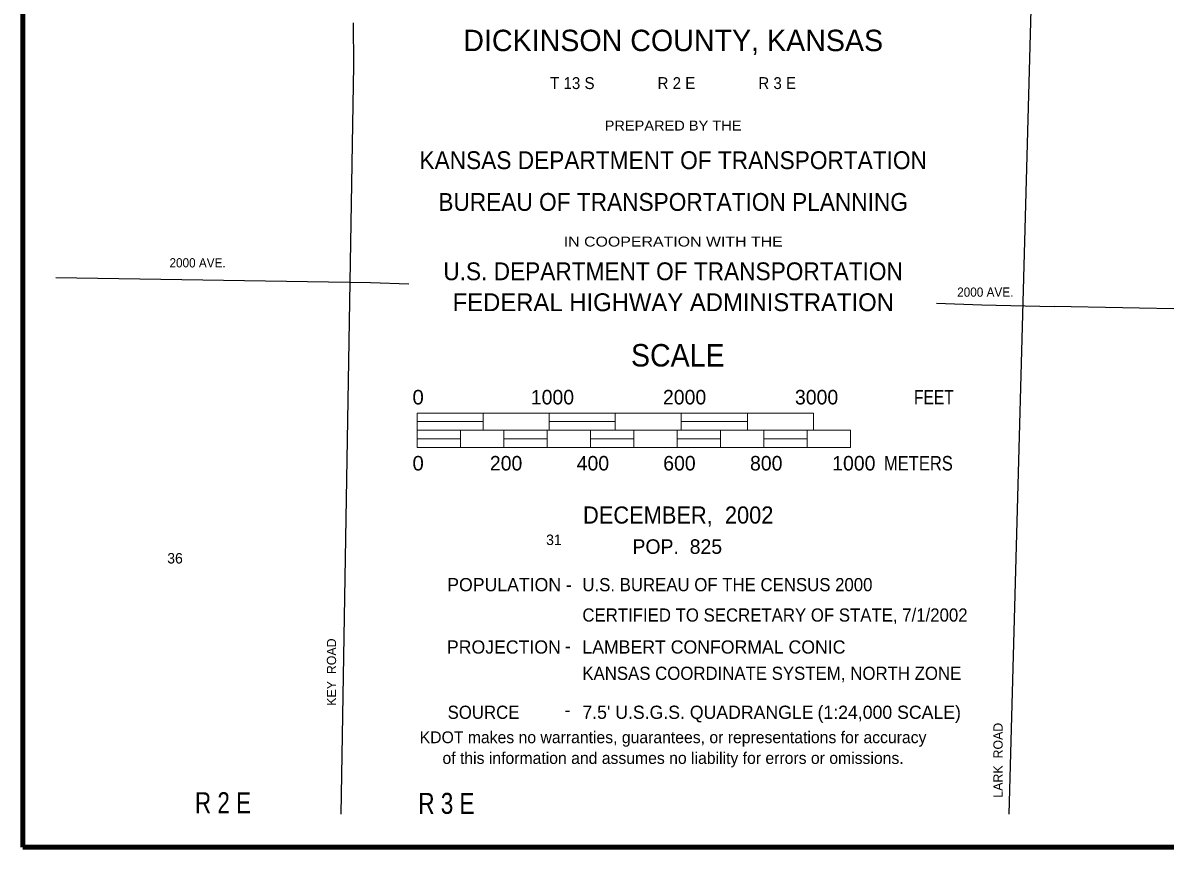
# Model space of a CAD drawing. Extents: x 149.11 to 153.06, y 38.56 to 42.5.
# Drawn here: x 149.112 to 150.749, y 38.62 to 39.802 of the extents above; entities that cross this region are included whole.
import ezdxf
from ezdxf.enums import TextEntityAlignment as Align

# ---------------------------------------------------------------- set-up
doc = ezdxf.new("R2010")
doc.units = 0
doc.header["$LTSCALE"] = 0.006
for name, color, linetype, lineweight in [('14', 7, 'Continuous', 25), ('48', 7, 'Continuous', 106), ('51', 7, 'Continuous', 13)]:
    doc.layers.add(name, color=color, linetype=linetype, lineweight=lineweight)
for name, color, linetype in [('45', 7, 'Continuous'), ('46', 7, 'Continuous'), ('49', 7, 'Continuous')]:
    doc.layers.add(name, color=color, linetype=linetype)

msp = doc.modelspace()

# ---------------------------------------------------------------- linework, layer by layer
at = {"layer": '14'}
for p, q in [((150.570644, 40.343371), (150.525, 38.667803)), ((149.585038, 39.802083), (149.585417, 39.740909)), ((149.585417, 39.740909), (149.567235, 38.667803)), ((149.158902, 39.437121), (149.610038, 39.430114)), ((149.610038, 39.430114), (149.664773, 39.42803)), ((150.421402, 39.400379), (150.486174, 39.397917)), ((150.486174, 39.397917), (150.590152, 39.395265)), ((151.510795, 39.379167), (150.590152, 39.395265))]:
    msp.add_line(p, q, dxfattribs=at)
at = {"layer": '48'}
msp.add_lwpolyline([(149.111553, 38.620455), (149.111553, 42.50303), (152.994129, 42.50303), (152.994129, 38.620455)], close=True, dxfattribs=at)
at = {"layer": '51'}
for p, q in [((149.676705, 39.230492), (149.771402, 39.230492)), ((149.866098, 39.230492), (149.960795, 39.230492)), ((150.055492, 39.230492), (150.150189, 39.230492)), ((149.676705, 39.205871), (149.738826, 39.205871)), ((149.800947, 39.205871), (149.863068, 39.205871)), ((149.925189, 39.205871), (149.987311, 39.205871)), ((150.049432, 39.205871), (150.111553, 39.205871)), ((150.173674, 39.205871), (150.235795, 39.205871))]:
    msp.add_line(p, q, dxfattribs=at)
for points in [[(149.676705, 39.218182), (149.771402, 39.218182), (149.771402, 39.242803), (149.676705, 39.242803)], [(149.771402, 39.218182), (149.866098, 39.218182), (149.866098, 39.242803), (149.771402, 39.242803)], [(149.866098, 39.218182), (149.960795, 39.218182), (149.960795, 39.242803), (149.866098, 39.242803)], [(149.960795, 39.218182), (150.055492, 39.218182), (150.055492, 39.242803), (149.960795, 39.242803)], [(150.055492, 39.218182), (150.150189, 39.218182), (150.150189, 39.242803), (150.055492, 39.242803)], [(150.150189, 39.218182), (150.244886, 39.218182), (150.244886, 39.242803), (150.150189, 39.242803)], [(149.676705, 39.193561), (149.738826, 39.193561), (149.738826, 39.218182), (149.676705, 39.218182)], [(149.738826, 39.193561), (149.800947, 39.193561), (149.800947, 39.218182), (149.738826, 39.218182)], [(149.800947, 39.193561), (149.863068, 39.193561), (149.863068, 39.218182), (149.800947, 39.218182)], [(149.863068, 39.193561), (149.925189, 39.193561), (149.925189, 39.218182), (149.863068, 39.218182)], [(149.925189, 39.193561), (149.987311, 39.193561), (149.987311, 39.218182), (149.925189, 39.218182)], [(149.987311, 39.193561), (150.049432, 39.193561), (150.049432, 39.218182), (149.987311, 39.218182)], [(150.049432, 39.193561), (150.111553, 39.193561), (150.111553, 39.218182), (150.049432, 39.218182)], [(150.111553, 39.193561), (150.173674, 39.193561), (150.173674, 39.218182), (150.111553, 39.218182)], [(150.173674, 39.193561), (150.235795, 39.193561), (150.235795, 39.218182), (150.173674, 39.218182)], [(150.235795, 39.193561), (150.297917, 39.193561), (150.297917, 39.218182), (150.235795, 39.218182)]]:
    msp.add_lwpolyline(points, close=True, dxfattribs=at)

# ---------------------------------------------------------------- texts
at = {"layer": '45'}
for s, p in [('31', (149.872822, 39.053598)), ('36', (149.329735, 39.027083))]:
    msp.add_text(s, height=0.01496, dxfattribs=at).set_placement(p, align=Align.CENTER)
at = {"layer": '46', "width": 0.8}
for s, p in [('R 2 E', (149.398485, 38.669129)), ('R 3 E', (149.71875, 38.668182))]:
    msp.add_text(s, height=0.03011, dxfattribs=at).set_placement(p, align=Align.CENTER)
at = {"layer": '49', "width": 0.95}
for p in [(149.362027, 39.451515), (150.491193, 39.40947)]:
    msp.add_text('2000 AVE.', height=0.01326, dxfattribs=at).set_placement(p, align=Align.CENTER)
at = {"layer": '49'}
for s, p in [('KEY  ROAD', (149.560606, 38.871402)), ('LARK  ROAD', (150.516098, 38.745076))]:
    msp.add_text(s, height=0.01326, rotation=90, dxfattribs=at).set_placement(p, align=Align.CENTER)
at = {"layer": '51'}
for s, height, p in [('DICKINSON COUNTY, KANSAS', 0.03068, (150.043845, 39.761553)), ('FEDERAL HIGHWAY ADMINISTRATION', 0.02557, (150.043939, 39.388826)), ('KDOT makes no warranties, guarantees, or representations for accuracy', 0.01688, (150.043655, 38.769508)), ('of this information and assumes no liability for errors or omissions.', 0.01688, (150.043655, 38.739773))]:
    msp.add_text(s, height=height, dxfattribs=at).set_placement(p, align=Align.CENTER)
for s, height, width, p in [('T 13 S               R 2 E               R 3 E', 0.01705, 0.95, (150.043655, 39.707197)), ('PREPARED BY THE', 0.0142, 1.1, (150.043655, 39.647727)), ('KANSAS DEPARTMENT OF TRANSPORTATION', 0.02557, 0.95, (150.043845, 39.592424)), ('BUREAU OF TRANSPORTATION PLANNING', 0.02557, 0.95, (150.04375, 39.532576)), ('IN COOPERATION WITH THE', 0.0142, 1.2, (150.043939, 39.481439)), ('U.S. DEPARTMENT OF TRANSPORTATION', 0.02557, 0.95, (150.043655, 39.433144))]:
    msp.add_text(s, height=height, dxfattribs=dict(at, width=width)).set_placement(p, align=Align.CENTER)
for s, height, width, p in [('SCALE', 0.0322, 0.95, (149.983333, 39.30947)), ('0', 0.02083, 1.05, (149.670076, 39.255114)), ('FEET', 0.02083, 0.8, (150.389015, 39.255114)), ('0', 0.02083, 1.05, (149.670076, 39.160417)), ('METERS', 0.02083, 0.85, (150.346023, 39.160417)), ('DECEMBER,  2002', 0.02462, 0.95, (149.914583, 39.08428)), ('U.S. BUREAU OF THE CENSUS 2000', 0.01894, 0.95, (149.913636, 38.987311)), ('CERTIFIED TO SECRETARY OF STATE, 7/1/2002', 0.01894, 0.95, (149.913636, 38.94375)), ('KANSAS COORDINATE SYSTEM,', 0.01894, 0.95, (149.913636, 38.860227)), ('NORTH ZONE', 0.01894, 0.95, (150.297727, 38.860227)), ('SOURCE ', 0.01894, 0.95, (149.720455, 38.804356))]:
    msp.add_text(s, height=height, dxfattribs=dict(at, width=width)).set_placement(p)
for s, height, p in [('1000', 0.02083, (149.839773, 39.255114)), ('2000', 0.02083, (150.029167, 39.255114)), ('3000', 0.02083, (150.218371, 39.255114)), ('200', 0.02083, (149.781061, 39.160417)), ('400', 0.02083, (149.905492, 39.160417)), ('600', 0.02083, (150.029545, 39.160417)), ('800', 0.02083, (150.153977, 39.160417)), ('1000', 0.02083, (150.27178, 39.160417)), ('POP.  825', 0.02083, (149.985417, 39.040909)), ('POPULATION -', 0.01894, (149.719886, 38.987311)), ('PROJECTION ', 0.01894, (149.719508, 38.897917)), ('-', 0.01894, (149.888636, 38.899432)), ('LAMBERT CONFORMAL CONIC', 0.01894, (149.913636, 38.897917)), ('-', 0.01894, (149.888258, 38.807765)), ("7.5' U.S.G.S. QUADRANGLE", 0.01894, (149.913636, 38.804356)), ('(1:24,000 SCALE)', 0.01894, (150.250758, 38.804356))]:
    msp.add_text(s, height=height, dxfattribs=at).set_placement(p)

doc.saveas('drawing.dxf')
